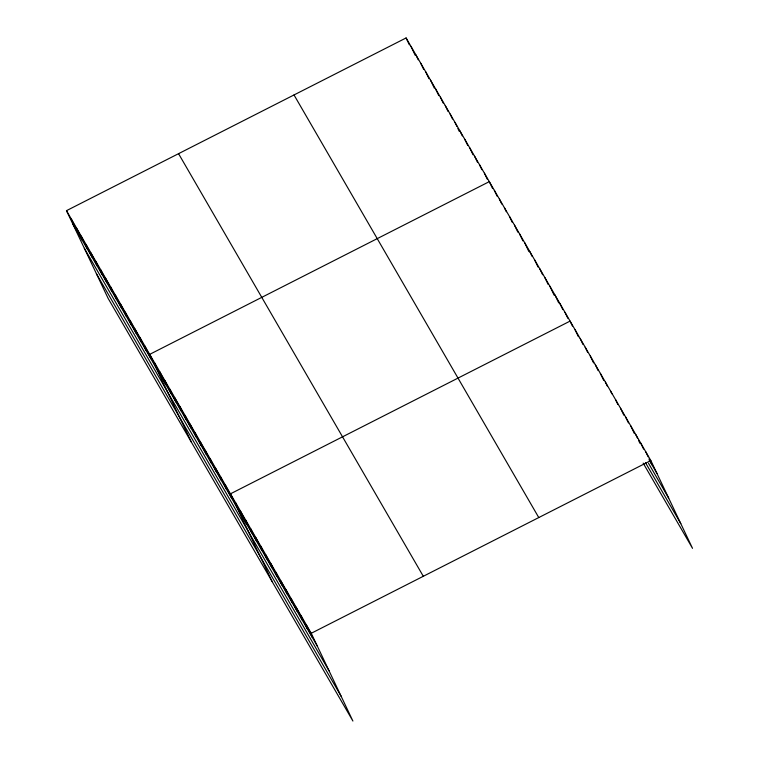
<?xml version="1.0" encoding="UTF-8"?>
<svg xmlns="http://www.w3.org/2000/svg" width="759" height="759" viewBox="0 0 759 759"><rect width="100%" height="100%" fill="white"/><g stroke="black" fill="none" stroke-linecap="round" stroke-linejoin="round"><path stroke-width="1.14" d="M66.479 210.67L311.237 633.281L352.907 721.05L108.157 298.439L66.479 210.67L406.093 37.95L650.842 460.561L692.521 548.33L643.158 463.104M311.237 633.281L650.842 460.561M649.116 459.888L656.962 473.445M648.509 463.294L668.698 498.16M645.454 462.601L680.785 523.615M294.018 94.951L538.776 517.562M178.555 153.669L423.304 576.29M72.598 223.554L317.357 646.175M84.334 248.269L329.083 670.88M96.421 273.724L341.18 696.335M645.795 451.842L648.148 456.804M649.087 458.787L651.915 464.736M640.748 443.133L643.575 449.081M635.7 434.414L637.579 438.379M638.528 440.362L639.941 443.332M630.653 425.695L634.42 433.626M625.606 416.985L628.433 422.924M620.558 408.266L623.851 415.201M615.511 399.547L617.864 404.509M610.464 390.828L611.868 393.807M605.416 382.119L607.295 386.084M600.36 373.4L603.661 380.335M595.312 364.681L598.139 370.629M590.265 355.962L593.566 362.906M585.217 347.252L587.57 352.204M580.17 338.533L582.997 344.482M575.123 329.814L578.415 336.759M572.428 326.057L570.075 321.104L230.461 493.824L272.139 581.584M565.028 312.385L567.855 318.334M559.981 303.666L562.808 309.615M554.933 294.947L558.7 302.879M549.886 286.238L554.117 295.156M544.839 277.519L548.131 284.454M539.791 268.8L542.609 274.749M534.744 260.09L538.036 267.026M529.687 251.371L532.05 256.324M524.64 242.652L528.881 251.571M519.592 233.933L522.894 240.878M514.545 225.224L517.847 232.159M509.498 216.505L512.325 222.453M504.45 207.786L506.338 211.752M499.403 199.067L501.756 204.029M494.356 190.357L497.183 196.306M492.6 188.574L489.308 181.638L149.694 354.358L191.372 442.127M484.413 173.185L487.24 179.133M479.517 164.731L481.87 169.693M474.622 156.278L477.449 162.227M469.726 147.825L473.018 154.77M464.831 139.381L467.658 145.33M459.935 130.928L462.288 135.88M455.039 122.474L456.927 126.44M457.867 128.423L459.28 131.392M450.144 114.021L452.497 118.973M445.248 105.567L448.076 111.516M440.353 97.114L443.18 103.063M435.457 88.661L438.759 95.606M430.562 80.207L434.328 88.139M425.676 71.763L428.968 78.699M420.78 63.31L423.598 69.259M415.885 54.857L418.237 59.809M410.989 46.403L415.22 55.322M406.093 37.95L409.386 44.885M306.19 624.562L312.31 637.456M301.133 615.853L307.253 628.737M296.086 607.134L302.205 620.018M291.039 598.415L297.158 611.308M285.991 589.705L292.111 602.589M280.944 580.986L287.063 593.87M275.897 572.267L282.016 585.151M270.849 563.548L276.969 576.442M265.802 554.838L271.921 567.723M260.754 546.119L266.874 559.004M255.707 537.4L261.827 550.294M250.66 528.681L256.779 541.575M245.612 519.972L251.732 532.856M240.565 511.253L246.684 524.137M235.518 502.534L241.637 515.427M225.414 485.105L231.533 497.989M220.366 476.386L226.486 489.28M215.319 467.667L221.438 480.561M210.271 458.958L216.391 471.842M205.224 450.239L211.344 463.123M200.177 441.52L206.296 454.413M195.129 432.81L201.249 445.694M190.082 424.091L196.202 436.975M185.035 415.372L191.154 428.256M179.987 406.653L186.107 419.547M174.94 397.944L181.059 410.828M169.893 389.225L176.012 402.109M164.845 380.506L170.965 393.399M159.788 371.787L165.908 384.68M154.741 363.077L160.861 375.961M144.798 345.905L150.918 358.798M139.903 337.451L146.022 350.345M135.007 328.998L141.127 341.892M130.121 320.554L136.24 333.438M125.226 312.101L131.345 324.985M120.33 303.647L126.449 316.531M115.434 295.194L121.554 308.078M110.539 286.741L116.658 299.625M105.643 278.287L111.763 291.171M100.748 269.834L106.867 282.728M95.852 261.381L101.972 274.274M90.957 252.927L97.076 265.821M86.061 244.483L92.181 257.367M81.166 236.03L87.285 248.914M76.27 227.577L82.389 240.461M71.374 219.123L77.494 232.007"/></g></svg>
